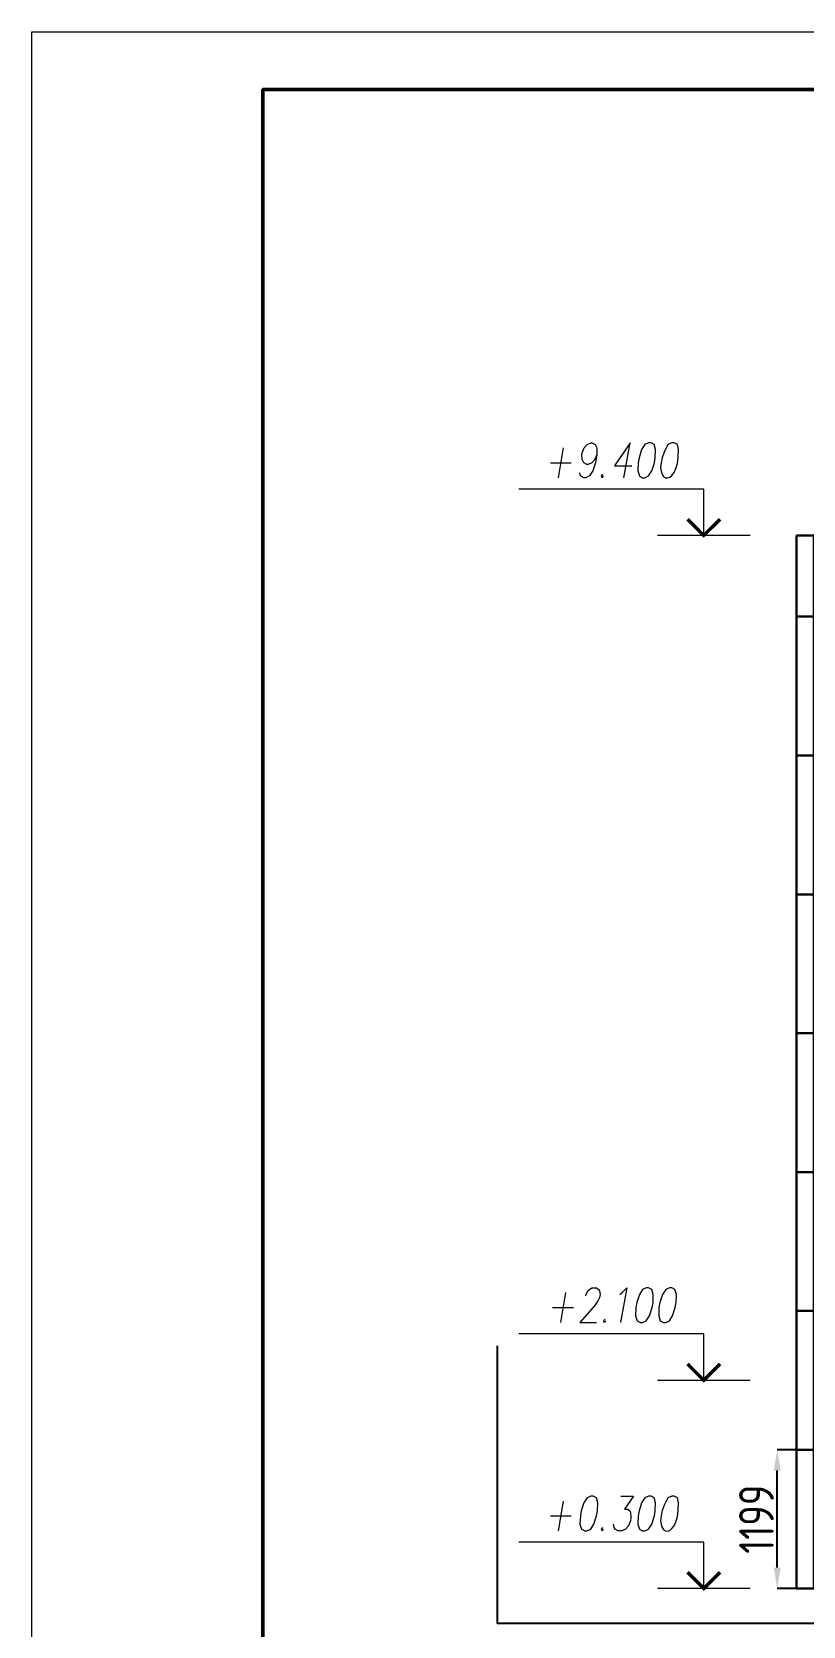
# Model space of a CAD drawing. Header units: millimetres. Extents: x 148937 to 2048786, y 870 to 351006.
# Drawn here: x 572614 to 579284, y 300684 to 314461 of the extents above; entities that cross this region are included whole.
import ezdxf

# ---------------------------------------------------------------- set-up
doc = ezdxf.new("R2010")
doc.units = ezdxf.units.MM
doc.layers.get('Defpoints').update_dxf_attribs({"color": 4})
doc.layers.add('PDF _Геометрия', color=7, linetype='Continuous')
doc.layers.add('PDF _Сплошная заливка', color=7, linetype='Continuous', true_color=0x007eff)
doc.styles.add('GOST type A Italic', font='GOST type A')
doc.dimstyles.get("Standard").update_dxf_attribs({"dimtxt": 0.18, "dimasz": 0.18, "dimexe": 0.18, "dimexo": 0.0625, "dimgap": 0.09, "dimtad": 0, "dimtih": 1, "dimtoh": 1, "dimdec": 4, "dimzin": 0, "dimdsep": 46, "dimtxsty": 'Standard', "dimcen": 0.09, "dimadec": 0, "dimazin": 0, "dimtfac": 1, "dimtdec": 4, "dimtofl": 0, "dimtmove": 0, "dimatfit": 3, "dimfxl": 1, "dimtolj": 1, "dimtzin": 0, "dimarcsym": 0})

# ---------------------------------------------------------------- blocks, each defined once
blk = doc.blocks.new('*D414')
at = {"color": 0, "lineweight": -2, "transparency": 16777216}
for p, q in [((579225, 302208), (579060, 302208)), ((579060, 301189), (579060, 302028)), ((579225, 301009), (579060, 301009))]:
    blk.add_line(p, q, dxfattribs=at)
at = {"color": 0, "transparency": 16777216}
for points in [[(579030, 302028), (579090, 302028), (579060, 302208)], [(579030, 301189), (579090, 301189), (579060, 301009)]]:
    blk.add_solid(points, dxfattribs=at)
at = {"layer": 'Defpoints', "color": 0, "transparency": 16777216}
for p in [(579060, 302208), (579225, 302208), (579225, 301009)]:
    blk.add_point(p, dxfattribs=at)
at = {"color": 242, "true_color": 0xcd2027, "transparency": 16777216, "insert": (578880, 301608), "char_height": 300, "attachment_point": 5, "rotation": 90, "style": 'GOST type A Italic'}
blk.add_mtext('\\A1;1199', dxfattribs=at)

msp = doc.modelspace()

# ---------------------------------------------------------------- linework, layer by layer
msp.add_lwpolyline([(583516.17807, 302806.97277), (583516.17807, 300706.97277), (576641.85431, 300706.97277), (576641.85431, 303106.97277)])
at = {"layer": 'PDF _Геометрия', "lineweight": 15}
msp.add_lwpolyline([(572614.19658, 272458.03955), (572614.19658, 314460.95953), (632018.60568, 314460.95953), (632018.60568, 272458.03955)], close=True, dxfattribs=at)
at = {"layer": 'PDF _Геометрия', "lineweight": 50}
msp.add_lwpolyline([(574612.3935, 272956.51559), (574612.3935, 313962.48783), (631520.13397, 313962.48783), (631520.13397, 272956.51559)], close=True, dxfattribs=at)
at = {"layer": 'PDF _Геометрия', "color": 30, "lineweight": 15, "true_color": 0xff7e00}
for points in [[(577210.04426, 310866.361), (577164.92373, 310608.52937)], [(577500.10398, 310808.34469), (577482.9152, 310765.37275), (577457.13204, 310737.44099), (577424.90308, 310722.40081), (577414.1601, 310722.40081), (577388.37694, 310737.44099), (577373.33676, 310765.37275), (577371.18816, 310808.34469), (577373.33676, 310823.38487), (577390.52553, 310866.35681), (577416.3087, 310894.28857), (577448.53765, 310909.32875), (577457.13204, 310909.32875), (577485.0638, 310894.28857), (577500.10398, 310866.35681), (577500.10398, 310808.34469), (577487.2124, 310737.44099), (577465.72643, 310666.53729), (577437.79467, 310623.56535), (577405.56571, 310608.52517), (577384.07974, 310608.52517), (577358.29658, 310623.56535), (577351.85079, 310651.49711)], [(577734.30245, 310608.52762), (577788.01737, 310909.33119), (577652.65576, 310709.51168), (577803.05755, 310709.51168)], [(578206.99658, 310851.31908), (578196.25359, 310894.29101), (578168.32183, 310909.33119), (578148.98446, 310909.33119), (578114.60691, 310894.29101)], [(577098.31739, 310737.44169), (577276.65094, 310737.44169)], [(577549.52188, 310638.60588), (577536.6303, 310623.5657), (577545.22469, 310608.52552), (577558.11627, 310623.5657)], [(578424.00242, 310107.90435), (578424.00242, 310509.69198), (576825.44632, 310509.69198)], [(578825.78901, 310107.90435), (578024.36237, 310107.90435)], [(577229.38303, 303565.42615), (577184.2625, 303307.59451)], [(577405.56956, 303537.49553), (577407.71816, 303550.38711), (577422.75833, 303580.46747), (577435.64992, 303593.35905), (577457.13589, 303608.39923), (577497.95923, 303608.39923), (577515.148, 303593.35905), (577523.74239, 303580.46747), (577528.03959, 303550.38711), (577523.74239, 303522.45535), (577508.70221, 303494.52359), (577480.77045, 303451.55165), (577354.00323, 303307.59565), (577495.81063, 303307.59565)], [(577697.7756, 303550.38658), (577719.26157, 303565.42676), (577757.93631, 303608.3987), (577704.22139, 303307.59513)], [(577117.65617, 303436.51121), (577298.13831, 303436.51121)], [(577571.01135, 303337.6754), (577558.11977, 303322.63522), (577564.56556, 303307.59504), (577577.45714, 303322.63522)], [(578424.00242, 302806.97168), (578424.00242, 303208.75932), (576825.44632, 303208.75932)], [(578825.78901, 302806.97168), (578024.36237, 302806.97168)], [(577210.04426, 301764.90303), (577164.92373, 301507.07139)], [(577708.52033, 301807.87322), (577818.09878, 301807.87322), (577738.60069, 301693.99758), (577768.68105, 301693.99758), (577785.86982, 301678.9574), (577792.31561, 301666.06582), (577794.46421, 301623.09388), (577790.16702, 301593.01352), (577772.97824, 301550.04158), (577747.19508, 301522.10982), (577714.96612, 301507.06965), (577684.88577, 301507.06965), (577656.95401, 301522.10982), (577650.50821, 301537.15), (577644.06242, 301565.08176)], [(578206.99658, 301749.8611), (578196.25359, 301792.83304), (578168.32183, 301807.87322), (578148.98446, 301807.87322), (578114.60691, 301792.83304)], [(577098.31739, 301635.9859), (577276.65094, 301635.9859)], [(577549.52188, 301537.15009), (577536.6303, 301522.10991), (577545.22469, 301507.06973), (577558.11627, 301522.10991)], [(578424.00242, 301008.59707), (578424.00242, 301408.23611), (576825.44632, 301408.23611)], [(578825.78901, 301008.59707), (578024.36237, 301008.59707)]]:
    msp.add_lwpolyline(points, dxfattribs=at)
for points in [[(577947.01582, 310909.33119), (577914.78686, 310894.29101), (577886.8551, 310851.31908), (577865.36913, 310780.41538), (577856.77475, 310737.44344), (577854.62615, 310666.53974), (577867.51773, 310623.5678), (577895.44949, 310608.52762), (577914.78686, 310608.52762), (577947.01582, 310623.5678), (577974.94758, 310666.53974), (577998.58215, 310737.44344), (578005.02794, 310780.41538), (578007.17653, 310851.31908), (577996.43355, 310894.29101), (577968.50179, 310909.33119)], [(577927.67705, 303608.39853), (577895.44809, 303593.35835), (577867.51633, 303550.38641), (577846.03036, 303479.48271), (577837.43598, 303436.51077), (577835.28738, 303365.60707), (577848.17896, 303322.63513), (577873.96212, 303307.59495), (577895.44809, 303307.59495), (577927.67705, 303322.63513), (577955.60881, 303365.60707), (577977.09478, 303436.51077), (577985.68917, 303479.48271), (577987.83776, 303550.38641), (577974.94618, 303593.35835), (577947.01442, 303608.39853)], [(578127.49499, 303608.39853), (578095.26604, 303593.35835), (578067.33428, 303550.38641), (578045.84831, 303479.48271), (578037.25392, 303436.51077), (578035.10532, 303365.60707), (578047.9969, 303322.63513), (578075.92866, 303307.59495), (578095.26604, 303307.59495), (578127.49499, 303322.63513), (578155.42675, 303365.60707), (578176.91272, 303436.51077), (578185.50711, 303479.48271), (578187.65571, 303550.38641), (578174.76413, 303593.35835), (578148.98096, 303608.39853)], [(577448.53975, 301807.87322), (577416.31079, 301792.83304), (577388.37903, 301749.8611), (577364.74447, 301678.9574), (577358.29868, 301635.98546), (577354.00148, 301565.08176), (577366.89306, 301522.10982), (577394.82483, 301507.06965), (577414.1622, 301507.06965), (577448.53975, 301522.10982), (577474.32291, 301565.08176), (577497.95748, 301635.98546), (577504.40327, 301678.9574), (577508.70046, 301749.8611), (577495.80888, 301792.83304), (577467.87712, 301807.87322)], [(577947.01582, 301807.87322), (577914.78686, 301792.83304), (577886.8551, 301749.8611), (577865.36913, 301678.9574), (577856.77475, 301635.98546), (577854.62615, 301565.08176), (577867.51773, 301522.10982), (577895.44949, 301507.06965), (577914.78686, 301507.06965), (577947.01582, 301522.10982), (577974.94758, 301565.08176), (577998.58215, 301635.98546), (578005.02794, 301678.9574), (578007.17653, 301749.8611), (577996.43355, 301792.83304), (577968.50179, 301807.87322)]]:
    msp.add_lwpolyline(points, close=True, dxfattribs=at)
at = {"layer": 'PDF _Геометрия', "color": 152, "lineweight": 30, "true_color": 0x2776bb}
for points in [[(579225.42927, 310107.90435), (579225.42927, 309409.61034), (579375.83105, 309409.61034), (579375.83105, 310107.90435)], [(579225.42927, 309409.60897), (579225.42927, 308208.54323), (579375.83105, 308208.54323), (579375.83105, 309409.60897)], [(579225.42927, 308208.54406), (579225.42927, 307007.47832), (579375.83105, 307007.47832), (579375.83105, 308208.54406)], [(579225.42927, 307007.47902), (579225.42927, 305808.56191), (579375.83105, 305808.56191), (579375.83105, 307007.47902)], [(579225.42927, 305808.56273), (579225.42927, 304607.49699), (579375.83105, 304607.49699), (579375.83105, 305808.56273)], [(579225.42927, 304607.4955), (579225.42927, 303408.5784), (579375.83105, 303408.5784), (579375.83105, 304607.4955)], [(579225.42927, 303408.57922), (579225.42927, 302207.51348), (579375.83105, 302207.51348), (579375.83105, 303408.57922)], [(579225.42927, 302207.51418), (579225.42927, 301008.59707), (579375.83105, 301008.59707), (579375.83105, 302207.51418)]]:
    msp.add_lwpolyline(points, close=True, dxfattribs=at)
at = {"layer": 'PDF _Геометрия', "color": 30, "lineweight": 15, "true_color": 0xff7e00}
for points in [[(578114.60691, 310894.29101), (577930.40053, 310568.59952), (578208.64383, 310471.80523), (578206.99658, 310851.31907)], [(578114.60691, 301792.83304), (577930.40053, 301467.14155), (578208.64383, 301370.34726), (578206.99658, 301749.8611)]]:
    msp.add_open_spline(points, degree=3, dxfattribs=at)
at = {"layer": 'PDF _Сплошная заливка', "color": 7, "lineweight": 15, "transparency": 33554559}
for points in [[(578295.08748, 310260.45508), (578273.60151, 310238.96911), (578424.0033, 310129.39067)], [(578273.60238, 310238.96999), (578424.00417, 310129.39154), (578424.00417, 310088.5682)], [(578424.00242, 310129.38945), (578424.00242, 310088.5661), (578555.06684, 310260.45386)], [(578424.00242, 310088.56558), (578555.06684, 310260.45334), (578576.55281, 310238.96737)]]:
    msp.add_solid(points, dxfattribs=at)
at = {"layer": 'PDF _Сплошная заливка', "color": 7, "lineweight": 25, "transparency": 33554559}
for points in [[(578295.08748, 302959.52242), (578273.60151, 302938.03645), (578424.0033, 302828.458)], [(578273.60238, 302938.03732), (578424.00417, 302828.45888), (578424.00417, 302787.63554)], [(578424.00242, 302787.6351), (578555.06684, 302959.52286), (578576.55281, 302938.03689)], [(578424.00242, 302828.45678), (578424.00242, 302787.63344), (578555.06684, 302959.52119)], [(578295.08748, 301158.99711), (578273.60151, 301139.65974), (578424.0033, 301030.08129)], [(578273.60238, 301139.66053), (578424.00417, 301030.08208), (578424.00417, 300987.11014)], [(578424.00242, 301030.08217), (578424.00242, 300987.11023), (578555.06684, 301158.99799)], [(578424.00242, 300987.10979), (578555.06684, 301158.99755), (578576.55281, 301139.66018)]]:
    msp.add_solid(points, dxfattribs=at)

# ---------------------------------------------------------------- dimensions: what is measured, and where the dimension line sits
at = {"color": 244, "true_color": 0x991b1e}
dim = msp.add_linear_dim(base=(579059.74682, 302207.51348), p1=(579225.42927, 301008.59707), p2=(579225.42927, 302207.51348), angle=90, dimstyle='Standard', override={"dimtxt": 300, "dimasz": 180, "dimgap": 30, "dimtad": 1, "dimtih": 0, "dimdec": 0, "dimtxsty": 'GOST type A Italic', "dimclrt": 242}, dxfattribs=at)
dim.commit()
dim.dimension.update_dxf_attribs({"geometry": '*D414', "text_midpoint": (578879.74682, 301608.05528)})

doc.saveas('drawing.dxf')
